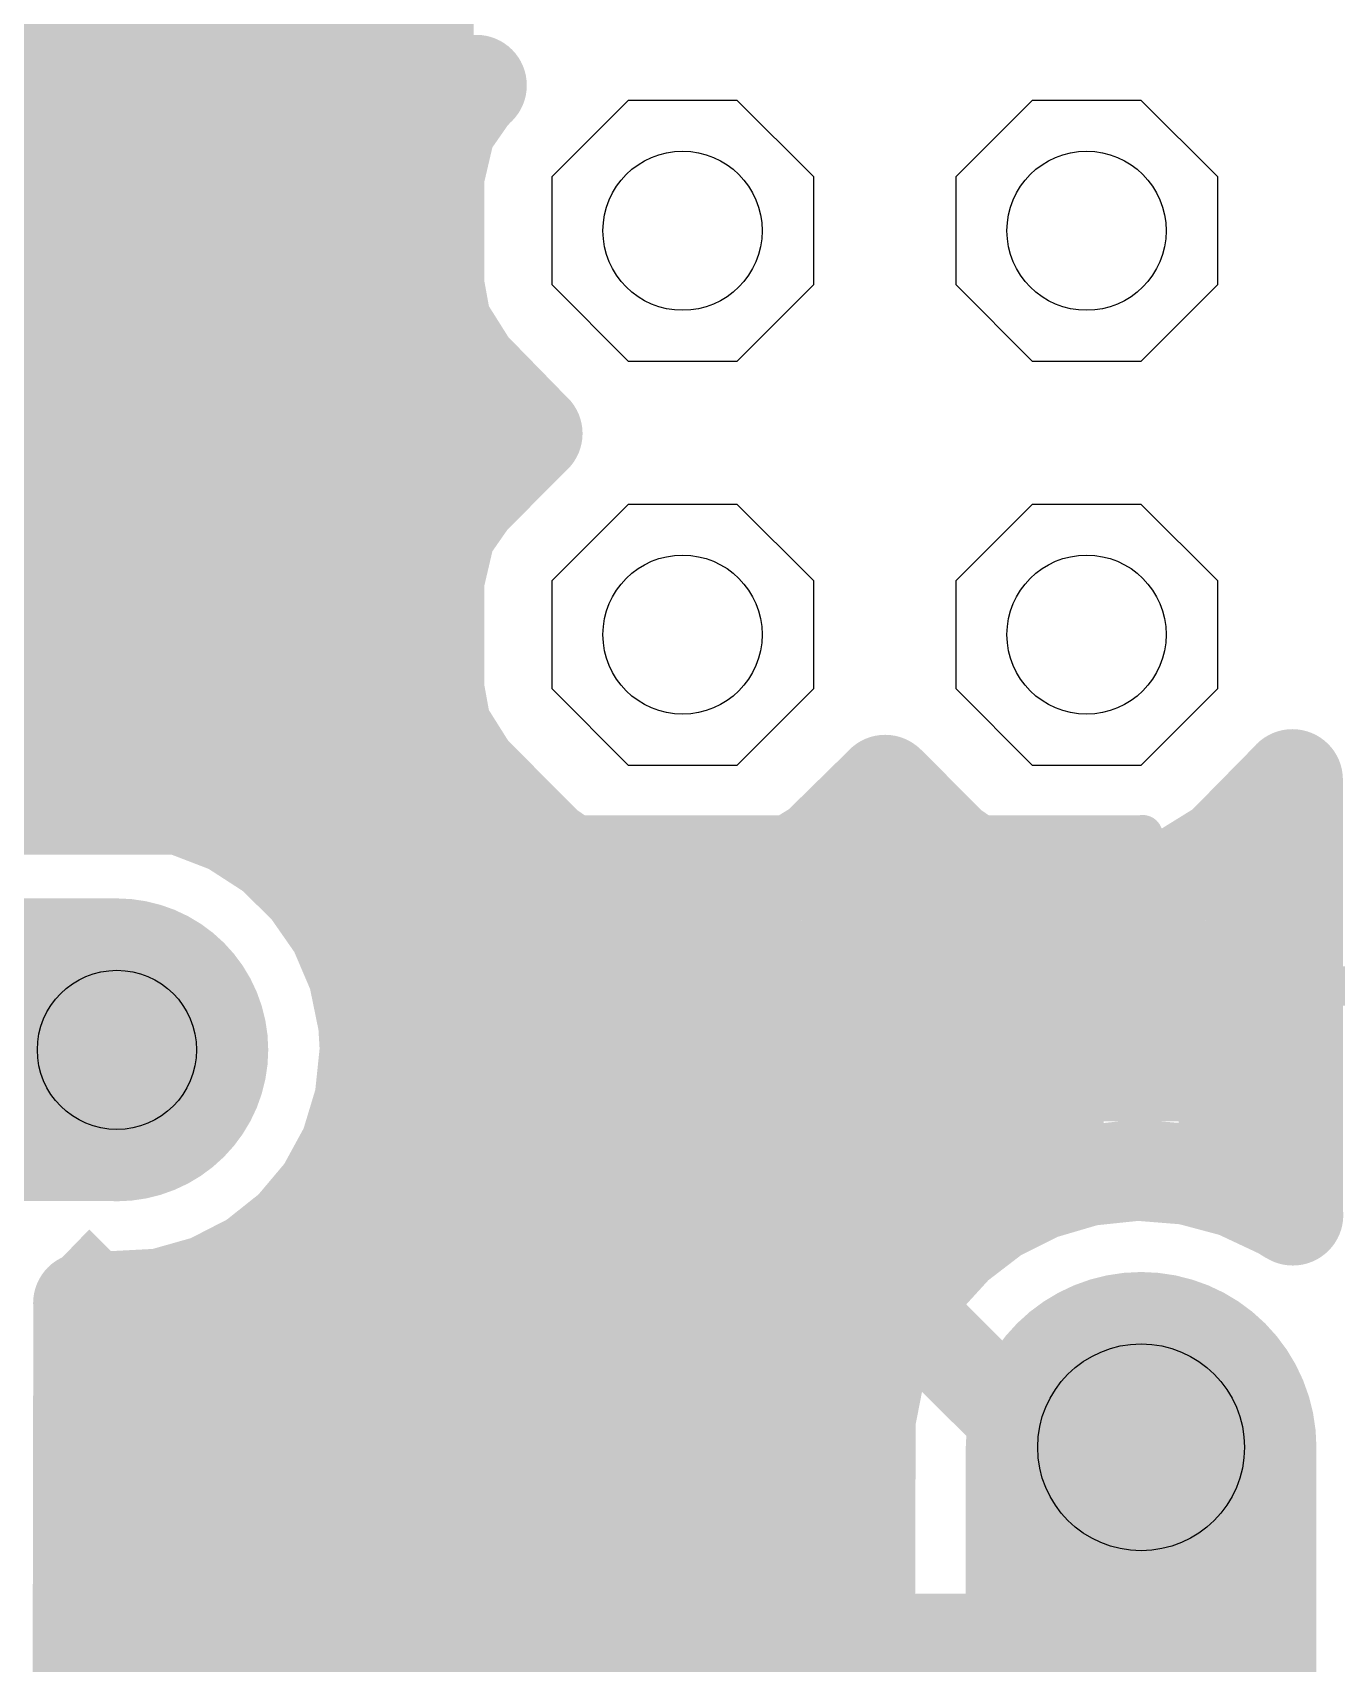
# Model space of a CAD drawing. Extents: x -0.29 to 2.65, y -0.09 to 2.49.
# Drawn here: x 2.0006 to 2.3233, y 0.7457 to 1.1494 of the extents above; entities that cross this region are included whole.
import ezdxf

# ---------------------------------------------------------------- set-up
doc = ezdxf.new("R2010")
doc.units = 0
for name, color, linetype in [('Bottom', 6, 'CONTINUOUS'), ('Bottom_Mask', 10, 'CONTINUOUS'), ('Drill_Bottom', 8, 'CONTINUOUS'), ('Drill_Top', 7, 'CONTINUOUS'), ('Top', 5, 'CONTINUOUS'), ('Top_Mask', 3, 'CONTINUOUS'), ('Top_Silk', 2, 'CONTINUOUS')]:
    doc.layers.add(name, color=color, linetype=linetype)

msp = doc.modelspace()

# ---------------------------------------------------------------- linework, layer by layer
at = {"layer": 'Bottom', "linetype": 'CONTINUOUS'}
for points, const_width in [([(2.075, 1.1256), (1.9253, 1.2753)], 0.023), ([(2.0973, 1.1361), (2.0973, 1.2646)], 0.025), ([(1.9804, 1.141), (2.095, 1.141)], 0.025), ([(2.1104, 1.1364), (2.0973, 1.1361)], 0.025), ([(2.1028, 1.1262), (2.1085, 1.1344)], 0.025), ([(2.1085, 1.1344), (2.1104, 1.1364)], 0.025), ([(2.0999, 1.1138), (2.1028, 1.1262)], 0.025), ([(2.075, 0.975), (2.075, 1.1256)], 0.023), ([(1.9754, 1.1162), (2.0977, 1.1162)], 0.025), ([(2.0999, 1.087), (2.0999, 1.1138)], 0.025), ([(1.9882, 1.0913), (2.0973, 1.0913)], 0.025), ([(2.1017, 1.0771), (2.0999, 1.087)], 0.025), ([(2.1085, 1.0663), (2.1017, 1.0771)], 0.025), ([(1.9898, 1.0664), (2.1059, 1.0664)], 0.025), ([(2.1242, 1.0502), (2.1085, 1.0663)], 0.025), ([(2.1085, 1.0344), (2.1242, 1.0502)], 0.025), ([(1.9808, 1.0416), (2.1133, 1.0416)], 0.025), ([(2.1028, 1.0262), (2.1085, 1.0344)], 0.025), ([(2.0999, 1.0138), (2.1028, 1.0262)], 0.025), ([(1.9687, 1.0167), (2.0977, 1.0167)], 0.025), ([(2.0999, 0.987), (2.0999, 1.0138)], 0.025), ([(1.9687, 0.9918), (2.0973, 0.9918)], 0.025), ([(2.1017, 0.9771), (2.0999, 0.987)], 0.025), ([(2.1085, 0.9663), (2.1017, 0.9771)], 0.025), ([(2.275, 0.775), (2.075, 0.975)], 0.023), ([(1.9687, 0.967), (2.1055, 0.967)], 0.025), ([(2.1274, 0.9473), (2.1085, 0.9663)], 0.025), ([(2.2117, 0.9631), (2.1956, 0.9473)], 0.025), ([(2.2274, 0.9473), (2.2117, 0.9631)], 0.025), ([(2.3125, 0.9645), (2.2956, 0.9473)], 0.025), ([(2.3125, 0.8567), (2.3125, 0.9645)], 0.025), ([(1.966, 0.96), (2.0215, 0.9604)], 0.025), ([(2.0215, 0.9604), (2.0259, 0.9602)], 0.025), ([(2.0259, 0.9602), (2.0382, 0.9581)], 0.025), ([(2.0382, 0.9581), (2.0499, 0.9536)], 0.025), ([(2.0499, 0.9536), (2.0604, 0.9468)], 0.025), ([(2.0604, 0.9468), (2.0693, 0.9381)], 0.025), ([(2.1357, 0.9416), (2.1274, 0.9473)], 0.025), ([(2.1956, 0.9473), (2.1848, 0.9406)], 0.025), ([(2.2357, 0.9416), (2.2274, 0.9473)], 0.025), ([(2.2956, 0.9473), (2.2848, 0.9406)], 0.025), ([(2.0683, 0.9421), (2.1321, 0.9421)], 0.025), ([(2.1481, 0.9388), (2.1357, 0.9416)], 0.025), ([(2.1848, 0.9406), (2.1749, 0.9388)], 0.025), ([(2.191, 0.9421), (2.2321, 0.9421)], 0.025), ([(2.2481, 0.9388), (2.2357, 0.9416)], 0.025), ([(2.2848, 0.9406), (2.2749, 0.9388)], 0.025), ([(2.291, 0.9421), (2.3102, 0.9421)], 0.025), ([(2.0693, 0.9381), (2.0764, 0.9279)], 0.025), ([(2.1749, 0.9388), (2.1481, 0.9388)], 0.025), ([(2.2749, 0.9388), (2.2481, 0.9388)], 0.025), ([(2.0764, 0.9279), (2.0813, 0.9164)], 0.025), ([(2.0813, 0.9164), (2.0838, 0.9042)], 0.025), ([(2.0836, 0.9172), (2.3102, 0.9172)], 0.025), ([(2.0838, 0.9042), (2.0842, 0.8976)], 0.025), ([(2.0842, 0.8976), (2.0829, 0.8852)], 0.025), ([(2.0863, 0.8924), (2.3102, 0.8924)], 0.025), ([(2.0829, 0.8852), (2.0793, 0.8733)], 0.025), ([(2.0793, 0.8733), (2.0733, 0.8623)], 0.025), ([(2.2617, 0.8665), (2.2741, 0.8678)], 0.025), ([(2.2741, 0.8678), (2.2866, 0.8668)], 0.025), ([(2.0789, 0.8675), (2.2657, 0.8675)], 0.025), ([(2.2498, 0.863), (2.2617, 0.8665)], 0.025), ([(2.2843, 0.8675), (2.3102, 0.8675)], 0.025), ([(2.2866, 0.8668), (2.2986, 0.8636)], 0.025), ([(2.0733, 0.8623), (2.0653, 0.8528)], 0.025), ([(2.2386, 0.8574), (2.2498, 0.863)], 0.025), ([(2.2986, 0.8636), (2.3099, 0.8583)], 0.025), ([(2.2287, 0.8498), (2.2386, 0.8574)], 0.025), ([(2.3099, 0.8583), (2.3125, 0.8567)], 0.025), ([(2.0653, 0.8528), (2.0555, 0.845)], 0.025), ([(2.2203, 0.8406), (2.2287, 0.8498)], 0.025), ([(2.0555, 0.845), (2.0444, 0.8393)], 0.025), ([(2.0539, 0.8426), (2.2192, 0.8426)], 0.025), ([(2.2137, 0.83), (2.2203, 0.8406)], 0.025), ([(2.0324, 0.8359), (2.0133, 0.8349)], 0.025), ([(2.0444, 0.8393), (2.0324, 0.8359)], 0.025), ([(2.0133, 0.8349), (2.013, 0.6652)], 0.025), ([(2.2091, 0.8184), (2.2137, 0.83)], 0.025), ([(2.0156, 0.8177), (2.2063, 0.8177)], 0.025), ([(2.2067, 0.8061), (2.2091, 0.8184)], 0.025), ([(2.2064, 0.7033), (2.2067, 0.8061)], 0.025), ([(2.0156, 0.7929), (2.2039, 0.7929)], 0.025), ([(2.275, 0.75), (2.275, 0.775)], 0.023), ([(2.0156, 0.768), (2.2039, 0.768)], 0.025), ([(2.2064, 0.75), (2.275, 0.75)], 0.026), ([(2.0156, 0.7431), (2.2039, 0.7431)], 0.025)]:
    msp.add_lwpolyline(points, dxfattribs=dict(at, const_width=const_width))
for points, const_width in [([(2.091, 1.1361, 1), (2.1035, 1.1361, 1), (2.091, 1.1361, 1)], 0.0125), ([(2.091, 1.1361, 1), (2.1035, 1.1361, 1), (2.091, 1.1361, 1)], 0.0125), ([(2.1022, 1.1344, 1), (2.1147, 1.1344, 1), (2.1022, 1.1344, 1)], 0.0125), ([(2.1022, 1.1344, 1), (2.1147, 1.1344, 1), (2.1022, 1.1344, 1)], 0.0125), ([(2.1042, 1.1364, 1), (2.1167, 1.1364, 1), (2.1042, 1.1364, 1)], 0.0125), ([(2.1042, 1.1364, 1), (2.1167, 1.1364, 1), (2.1042, 1.1364, 1)], 0.0125), ([(2.0965, 1.1262, 1), (2.109, 1.1262, 1), (2.0965, 1.1262, 1)], 0.0125), ([(2.0965, 1.1262, 1), (2.109, 1.1262, 1), (2.0965, 1.1262, 1)], 0.0125), ([(2.0693, 1.1256, 1), (2.0808, 1.1256, 1), (2.0693, 1.1256, 1)], 0.0115), ([(2.0693, 1.1256, 1), (2.0808, 1.1256, 1), (2.0693, 1.1256, 1)], 0.0115), ([(2.0937, 1.1138, 1), (2.1062, 1.1138, 1), (2.0937, 1.1138, 1)], 0.0125), ([(2.0937, 1.1138, 1), (2.1062, 1.1138, 1), (2.0937, 1.1138, 1)], 0.0125), ([(2.0937, 1.087, 1), (2.1062, 1.087, 1), (2.0937, 1.087, 1)], 0.0125), ([(2.0937, 1.087, 1), (2.1062, 1.087, 1), (2.0937, 1.087, 1)], 0.0125), ([(2.0955, 1.0771, 1), (2.108, 1.0771, 1), (2.0955, 1.0771, 1)], 0.0125), ([(2.0955, 1.0771, 1), (2.108, 1.0771, 1), (2.0955, 1.0771, 1)], 0.0125), ([(2.1022, 1.0663, 1), (2.1147, 1.0663, 1), (2.1022, 1.0663, 1)], 0.0125), ([(2.1022, 1.0663, 1), (2.1147, 1.0663, 1), (2.1022, 1.0663, 1)], 0.0125), ([(2.118, 1.0502, 1), (2.1305, 1.0502, 1), (2.118, 1.0502, 1)], 0.0125), ([(2.118, 1.0502, 1), (2.1305, 1.0502, 1), (2.118, 1.0502, 1)], 0.0125), ([(2.1022, 1.0344, 1), (2.1147, 1.0344, 1), (2.1022, 1.0344, 1)], 0.0125), ([(2.1022, 1.0344, 1), (2.1147, 1.0344, 1), (2.1022, 1.0344, 1)], 0.0125), ([(2.0965, 1.0262, 1), (2.109, 1.0262, 1), (2.0965, 1.0262, 1)], 0.0125), ([(2.0965, 1.0262, 1), (2.109, 1.0262, 1), (2.0965, 1.0262, 1)], 0.0125), ([(2.0937, 1.0138, 1), (2.1062, 1.0138, 1), (2.0937, 1.0138, 1)], 0.0125), ([(2.0937, 1.0138, 1), (2.1062, 1.0138, 1), (2.0937, 1.0138, 1)], 0.0125), ([(2.0937, 0.987, 1), (2.1062, 0.987, 1), (2.0937, 0.987, 1)], 0.0125), ([(2.0937, 0.987, 1), (2.1062, 0.987, 1), (2.0937, 0.987, 1)], 0.0125), ([(2.0955, 0.9771, 1), (2.108, 0.9771, 1), (2.0955, 0.9771, 1)], 0.0125), ([(2.0955, 0.9771, 1), (2.108, 0.9771, 1), (2.0955, 0.9771, 1)], 0.0125), ([(2.0693, 0.975, 1), (2.0808, 0.975, 1), (2.0693, 0.975, 1)], 0.0115), ([(2.0693, 0.975, 1), (2.0808, 0.975, 1), (2.0693, 0.975, 1)], 0.0115), ([(2.1022, 0.9663, 1), (2.1147, 0.9663, 1), (2.1022, 0.9663, 1)], 0.0125), ([(2.1022, 0.9663, 1), (2.1147, 0.9663, 1), (2.1022, 0.9663, 1)], 0.0125), ([(2.2054, 0.9631, 1), (2.2179, 0.9631, 1), (2.2054, 0.9631, 1)], 0.0125), ([(2.2054, 0.9631, 1), (2.2179, 0.9631, 1), (2.2054, 0.9631, 1)], 0.0125), ([(2.3062, 0.9645, 1), (2.3187, 0.9645, 1), (2.3062, 0.9645, 1)], 0.0125), ([(2.3062, 0.9645, 1), (2.3187, 0.9645, 1), (2.3062, 0.9645, 1)], 0.0125), ([(2.0152, 0.9604, 1), (2.0277, 0.9604, 1), (2.0152, 0.9604, 1)], 0.0125), ([(2.0152, 0.9604, 1), (2.0277, 0.9604, 1), (2.0152, 0.9604, 1)], 0.0125), ([(2.0197, 0.9602, 1), (2.0322, 0.9602, 1), (2.0197, 0.9602, 1)], 0.0125), ([(2.0197, 0.9602, 1), (2.0322, 0.9602, 1), (2.0197, 0.9602, 1)], 0.0125), ([(2.032, 0.9581, 1), (2.0445, 0.9581, 1), (2.032, 0.9581, 1)], 0.0125), ([(2.032, 0.9581, 1), (2.0445, 0.9581, 1), (2.032, 0.9581, 1)], 0.0125), ([(2.0436, 0.9536, 1), (2.0561, 0.9536, 1), (2.0436, 0.9536, 1)], 0.0125), ([(2.0436, 0.9536, 1), (2.0561, 0.9536, 1), (2.0436, 0.9536, 1)], 0.0125), ([(2.0541, 0.9468, 1), (2.0666, 0.9468, 1), (2.0541, 0.9468, 1)], 0.0125), ([(2.0541, 0.9468, 1), (2.0666, 0.9468, 1), (2.0541, 0.9468, 1)], 0.0125), ([(2.1212, 0.9473, 1), (2.1337, 0.9473, 1), (2.1212, 0.9473, 1)], 0.0125), ([(2.1212, 0.9473, 1), (2.1337, 0.9473, 1), (2.1212, 0.9473, 1)], 0.0125), ([(2.1893, 0.9473, 1), (2.2018, 0.9473, 1), (2.1893, 0.9473, 1)], 0.0125), ([(2.1893, 0.9473, 1), (2.2018, 0.9473, 1), (2.1893, 0.9473, 1)], 0.0125), ([(2.2212, 0.9473, 1), (2.2337, 0.9473, 1), (2.2212, 0.9473, 1)], 0.0125), ([(2.2212, 0.9473, 1), (2.2337, 0.9473, 1), (2.2212, 0.9473, 1)], 0.0125), ([(2.2893, 0.9473, 1), (2.3018, 0.9473, 1), (2.2893, 0.9473, 1)], 0.0125), ([(2.2893, 0.9473, 1), (2.3018, 0.9473, 1), (2.2893, 0.9473, 1)], 0.0125), ([(2.1294, 0.9416, 1), (2.1419, 0.9416, 1), (2.1294, 0.9416, 1)], 0.0125), ([(2.1294, 0.9416, 1), (2.1419, 0.9416, 1), (2.1294, 0.9416, 1)], 0.0125), ([(2.1785, 0.9406, 1), (2.191, 0.9406, 1), (2.1785, 0.9406, 1)], 0.0125), ([(2.1785, 0.9406, 1), (2.191, 0.9406, 1), (2.1785, 0.9406, 1)], 0.0125), ([(2.2294, 0.9416, 1), (2.2419, 0.9416, 1), (2.2294, 0.9416, 1)], 0.0125), ([(2.2294, 0.9416, 1), (2.2419, 0.9416, 1), (2.2294, 0.9416, 1)], 0.0125), ([(2.2785, 0.9406, 1), (2.291, 0.9406, 1), (2.2785, 0.9406, 1)], 0.0125), ([(2.2785, 0.9406, 1), (2.291, 0.9406, 1), (2.2785, 0.9406, 1)], 0.0125), ([(2.0631, 0.9381, 1), (2.0756, 0.9381, 1), (2.0631, 0.9381, 1)], 0.0125), ([(2.0631, 0.9381, 1), (2.0756, 0.9381, 1), (2.0631, 0.9381, 1)], 0.0125), ([(2.1419, 0.9388, 1), (2.1544, 0.9388, 1), (2.1419, 0.9388, 1)], 0.0125), ([(2.1419, 0.9388, 1), (2.1544, 0.9388, 1), (2.1419, 0.9388, 1)], 0.0125), ([(2.1687, 0.9388, 1), (2.1812, 0.9388, 1), (2.1687, 0.9388, 1)], 0.0125), ([(2.1687, 0.9388, 1), (2.1812, 0.9388, 1), (2.1687, 0.9388, 1)], 0.0125), ([(2.2419, 0.9388, 1), (2.2544, 0.9388, 1), (2.2419, 0.9388, 1)], 0.0125), ([(2.2419, 0.9388, 1), (2.2544, 0.9388, 1), (2.2419, 0.9388, 1)], 0.0125), ([(2.2687, 0.9388, 1), (2.2812, 0.9388, 1), (2.2687, 0.9388, 1)], 0.0125), ([(2.2687, 0.9388, 1), (2.2812, 0.9388, 1), (2.2687, 0.9388, 1)], 0.0125), ([(2.0702, 0.9279, 1), (2.0827, 0.9279, 1), (2.0702, 0.9279, 1)], 0.0125), ([(2.0702, 0.9279, 1), (2.0827, 0.9279, 1), (2.0702, 0.9279, 1)], 0.0125), ([(2.0382, 0.8976, 1), (2.0047, 0.8976, 1), (2.0382, 0.8976, 1)], 0.0335), ([(2.0751, 0.9164, 1), (2.0876, 0.9164, 1), (2.0751, 0.9164, 1)], 0.0125), ([(2.0751, 0.9164, 1), (2.0876, 0.9164, 1), (2.0751, 0.9164, 1)], 0.0125), ([(2.0776, 0.9042, 1), (2.0901, 0.9042, 1), (2.0776, 0.9042, 1)], 0.0125), ([(2.0776, 0.9042, 1), (2.0901, 0.9042, 1), (2.0776, 0.9042, 1)], 0.0125), ([(2.0779, 0.8976, 1), (2.0904, 0.8976, 1), (2.0779, 0.8976, 1)], 0.0125), ([(2.0779, 0.8976, 1), (2.0904, 0.8976, 1), (2.0779, 0.8976, 1)], 0.0125), ([(2.0767, 0.8852, 1), (2.0892, 0.8852, 1), (2.0767, 0.8852, 1)], 0.0125), ([(2.0767, 0.8852, 1), (2.0892, 0.8852, 1), (2.0767, 0.8852, 1)], 0.0125), ([(2.073, 0.8733, 1), (2.0855, 0.8733, 1), (2.073, 0.8733, 1)], 0.0125), ([(2.073, 0.8733, 1), (2.0855, 0.8733, 1), (2.073, 0.8733, 1)], 0.0125), ([(2.2679, 0.8678, 1), (2.2804, 0.8678, 1), (2.2679, 0.8678, 1)], 0.0125), ([(2.2679, 0.8678, 1), (2.2804, 0.8678, 1), (2.2679, 0.8678, 1)], 0.0125), ([(2.2555, 0.8665, 1), (2.268, 0.8665, 1), (2.2555, 0.8665, 1)], 0.0125), ([(2.2555, 0.8665, 1), (2.268, 0.8665, 1), (2.2555, 0.8665, 1)], 0.0125), ([(2.2803, 0.8668, 1), (2.2928, 0.8668, 1), (2.2803, 0.8668, 1)], 0.0125), ([(2.2803, 0.8668, 1), (2.2928, 0.8668, 1), (2.2803, 0.8668, 1)], 0.0125), ([(2.067, 0.8623, 1), (2.0795, 0.8623, 1), (2.067, 0.8623, 1)], 0.0125), ([(2.067, 0.8623, 1), (2.0795, 0.8623, 1), (2.067, 0.8623, 1)], 0.0125), ([(2.2435, 0.863, 1), (2.256, 0.863, 1), (2.2435, 0.863, 1)], 0.0125), ([(2.2435, 0.863, 1), (2.256, 0.863, 1), (2.2435, 0.863, 1)], 0.0125), ([(2.2924, 0.8636, 1), (2.3049, 0.8636, 1), (2.2924, 0.8636, 1)], 0.0125), ([(2.2924, 0.8636, 1), (2.3049, 0.8636, 1), (2.2924, 0.8636, 1)], 0.0125), ([(2.2324, 0.8574, 1), (2.2449, 0.8574, 1), (2.2324, 0.8574, 1)], 0.0125), ([(2.2324, 0.8574, 1), (2.2449, 0.8574, 1), (2.2324, 0.8574, 1)], 0.0125), ([(2.3037, 0.8583, 1), (2.3162, 0.8583, 1), (2.3037, 0.8583, 1)], 0.0125), ([(2.3037, 0.8583, 1), (2.3162, 0.8583, 1), (2.3037, 0.8583, 1)], 0.0125), ([(2.3063, 0.8567, 1), (2.3188, 0.8567, 1), (2.3063, 0.8567, 1)], 0.0125), ([(2.3063, 0.8567, 1), (2.3188, 0.8567, 1), (2.3063, 0.8567, 1)], 0.0125), ([(2.059, 0.8528, 1), (2.0715, 0.8528, 1), (2.059, 0.8528, 1)], 0.0125), ([(2.059, 0.8528, 1), (2.0715, 0.8528, 1), (2.059, 0.8528, 1)], 0.0125), ([(2.2224, 0.8498, 1), (2.2349, 0.8498, 1), (2.2224, 0.8498, 1)], 0.0125), ([(2.2224, 0.8498, 1), (2.2349, 0.8498, 1), (2.2224, 0.8498, 1)], 0.0125), ([(2.0493, 0.845, 1), (2.0618, 0.845, 1), (2.0493, 0.845, 1)], 0.0125), ([(2.0493, 0.845, 1), (2.0618, 0.845, 1), (2.0493, 0.845, 1)], 0.0125), ([(2.214, 0.8406, 1), (2.2265, 0.8406, 1), (2.214, 0.8406, 1)], 0.0125), ([(2.214, 0.8406, 1), (2.2265, 0.8406, 1), (2.214, 0.8406, 1)], 0.0125), ([(2.0262, 0.8359, 1), (2.0387, 0.8359, 1), (2.0262, 0.8359, 1)], 0.0125), ([(2.0262, 0.8359, 1), (2.0387, 0.8359, 1), (2.0262, 0.8359, 1)], 0.0125), ([(2.0382, 0.8393, 1), (2.0507, 0.8393, 1), (2.0382, 0.8393, 1)], 0.0125), ([(2.0382, 0.8393, 1), (2.0507, 0.8393, 1), (2.0382, 0.8393, 1)], 0.0125), ([(2.007, 0.8349, 1), (2.0195, 0.8349, 1), (2.007, 0.8349, 1)], 0.0125), ([(2.007, 0.8349, 1), (2.0195, 0.8349, 1), (2.007, 0.8349, 1)], 0.0125), ([(2.2074, 0.83, 1), (2.2199, 0.83, 1), (2.2074, 0.83, 1)], 0.0125), ([(2.2074, 0.83, 1), (2.2199, 0.83, 1), (2.2074, 0.83, 1)], 0.0125), ([(2.2947, 0.7992, 1), (2.2553, 0.7992, 1), (2.2947, 0.7992, 1)], 0.0394), ([(2.2029, 0.8184, 1), (2.2154, 0.8184, 1), (2.2029, 0.8184, 1)], 0.0125), ([(2.2029, 0.8184, 1), (2.2154, 0.8184, 1), (2.2029, 0.8184, 1)], 0.0125), ([(2.2005, 0.8061, 1), (2.213, 0.8061, 1), (2.2005, 0.8061, 1)], 0.0125), ([(2.2005, 0.8061, 1), (2.213, 0.8061, 1), (2.2005, 0.8061, 1)], 0.0125), ([(2.2693, 0.775, 1), (2.2808, 0.775, 1), (2.2693, 0.775, 1)], 0.0115), ([(2.2693, 0.775, 1), (2.2808, 0.775, 1), (2.2693, 0.775, 1)], 0.0115), ([(2.2693, 0.75, 1), (2.2808, 0.75, 1), (2.2693, 0.75, 1)], 0.0115)]:
    msp.add_lwpolyline(points, format="xyb", dxfattribs=dict(at, const_width=const_width))
for points in [[(2.1939, 1.087), (2.1749, 1.068), (2.1481, 1.068), (2.1292, 1.087), (2.1292, 1.1138), (2.1481, 1.1327), (2.1749, 1.1327), (2.1939, 1.1138), (2.1939, 1.087)], [(2.2939, 1.087), (2.2749, 1.068), (2.2481, 1.068), (2.2292, 1.087), (2.2292, 1.1138), (2.2481, 1.1327), (2.2749, 1.1327), (2.2939, 1.1138), (2.2939, 1.087)], [(2.1939, 0.987), (2.1749, 0.968), (2.1481, 0.968), (2.1292, 0.987), (2.1292, 1.0138), (2.1481, 1.0327), (2.1749, 1.0327), (2.1939, 1.0138), (2.1939, 0.987)], [(2.2939, 0.987), (2.2749, 0.968), (2.2481, 0.968), (2.2292, 0.987), (2.2292, 1.0138), (2.2481, 1.0327), (2.2749, 1.0327), (2.2939, 1.0138), (2.2939, 0.987)]]:
    msp.add_lwpolyline(points, dxfattribs=at)
at = {"layer": 'Bottom'}
for points in [[(1.923, 0.9311), (2.0215, 0.9311), (1.923, 0.8642), (2.0215, 0.8642)], [(2.2356, 0.7992), (2.3144, 0.7992), (2.2356, 0.7008), (2.3144, 0.7008)]]:
    msp.add_solid(points, dxfattribs=at)
at = {"layer": 'Bottom_Mask', "linetype": 'CONTINUOUS'}
for points in [[(2.1939, 1.087), (2.1749, 1.068), (2.1481, 1.068), (2.1292, 1.087), (2.1292, 1.1138), (2.1481, 1.1327), (2.1749, 1.1327), (2.1939, 1.1138), (2.1939, 1.087)], [(2.2939, 1.087), (2.2749, 1.068), (2.2481, 1.068), (2.2292, 1.087), (2.2292, 1.1138), (2.2481, 1.1327), (2.2749, 1.1327), (2.2939, 1.1138), (2.2939, 1.087)], [(2.1939, 0.987), (2.1749, 0.968), (2.1481, 0.968), (2.1292, 0.987), (2.1292, 1.0138), (2.1481, 1.0327), (2.1749, 1.0327), (2.1939, 1.0138), (2.1939, 0.987)], [(2.2939, 0.987), (2.2749, 0.968), (2.2481, 0.968), (2.2292, 0.987), (2.2292, 1.0138), (2.2481, 1.0327), (2.2749, 1.0327), (2.2939, 1.0138), (2.2939, 0.987)]]:
    msp.add_lwpolyline(points, dxfattribs=at)
for points, const_width in [([(2.0027, 0.8976, 1), (2.0402, 0.8976, 1), (2.0027, 0.8976, 1)], 0.0375), ([(2.2967, 0.7992, 1), (2.2533, 0.7992, 1), (2.2967, 0.7992, 1)], 0.0434)]:
    msp.add_lwpolyline(points, format="xyb", dxfattribs=dict(at, const_width=const_width))
at = {"layer": 'Bottom_Mask'}
for points in [[(1.923, 0.9351), (2.0215, 0.9351), (1.923, 0.8602), (2.0215, 0.8602)], [(2.2316, 0.7992), (2.3184, 0.7992), (2.2316, 0.7008), (2.3184, 0.7008)]]:
    msp.add_solid(points, dxfattribs=at)
at = {"layer": 'Drill_Bottom'}
for centre, radius in [((2.1615, 1.1004), 0.0197), ((2.2615, 1.1004), 0.0197), ((2.1615, 1.0004), 0.0197), ((2.2615, 1.0004), 0.0197), ((2.0215, 0.8976), 0.0197), ((2.275, 0.7992), 0.0256)]:
    msp.add_circle(centre, radius, dxfattribs=at)
for points in [[(1.923, 0.9173), (2.0215, 0.9173), (1.923, 0.878), (2.0215, 0.878)], [(2.2494, 0.7992), (2.2494, 0.7008), (2.3006, 0.7992), (2.3006, 0.7008)]]:
    msp.add_solid(points, dxfattribs=at)
at = {"layer": 'Drill_Top'}
for centre, radius in [((2.1615, 1.1004), 0.0197), ((2.2615, 1.1004), 0.0197), ((2.1615, 1.0004), 0.0197), ((2.2615, 1.0004), 0.0197), ((2.0215, 0.8976), 0.0197), ((2.275, 0.7992), 0.0256)]:
    msp.add_circle(centre, radius, dxfattribs=at)
for points in [[(1.923, 0.9173), (2.0215, 0.9173), (1.923, 0.878), (2.0215, 0.878)], [(2.2494, 0.7992), (2.2494, 0.7008), (2.3006, 0.7992), (2.3006, 0.7008)]]:
    msp.add_solid(points, dxfattribs=at)
at = {"layer": 'Top', "linetype": 'CONTINUOUS'}
for points in [[(2.1939, 1.087), (2.1749, 1.068), (2.1481, 1.068), (2.1292, 1.087), (2.1292, 1.1138), (2.1481, 1.1327), (2.1749, 1.1327), (2.1939, 1.1138), (2.1939, 1.087)], [(2.2939, 1.087), (2.2749, 1.068), (2.2481, 1.068), (2.2292, 1.087), (2.2292, 1.1138), (2.2481, 1.1327), (2.2749, 1.1327), (2.2939, 1.1138), (2.2939, 1.087)], [(2.1939, 0.987), (2.1749, 0.968), (2.1481, 0.968), (2.1292, 0.987), (2.1292, 1.0138), (2.1481, 1.0327), (2.1749, 1.0327), (2.1939, 1.0138), (2.1939, 0.987)], [(2.2939, 0.987), (2.2749, 0.968), (2.2481, 0.968), (2.2292, 0.987), (2.2292, 1.0138), (2.2481, 1.0327), (2.2749, 1.0327), (2.2939, 1.0138), (2.2939, 0.987)]]:
    msp.add_lwpolyline(points, dxfattribs=at)
for points, const_width in [([(2.0382, 0.8976, 1), (2.0047, 0.8976, 1), (2.0382, 0.8976, 1)], 0.0335), ([(2.2947, 0.7992, 1), (2.2553, 0.7992, 1), (2.2947, 0.7992, 1)], 0.0394)]:
    msp.add_lwpolyline(points, format="xyb", dxfattribs=dict(at, const_width=const_width))
at = {"layer": 'Top'}
for points in [[(1.923, 0.9311), (2.0215, 0.9311), (1.923, 0.8642), (2.0215, 0.8642)], [(2.2356, 0.7992), (2.3144, 0.7992), (2.2356, 0.7008), (2.3144, 0.7008)]]:
    msp.add_solid(points, dxfattribs=at)
at = {"layer": 'Top_Mask', "linetype": 'CONTINUOUS'}
for points in [[(2.1939, 1.087), (2.1749, 1.068), (2.1481, 1.068), (2.1292, 1.087), (2.1292, 1.1138), (2.1481, 1.1327), (2.1749, 1.1327), (2.1939, 1.1138), (2.1939, 1.087)], [(2.2939, 1.087), (2.2749, 1.068), (2.2481, 1.068), (2.2292, 1.087), (2.2292, 1.1138), (2.2481, 1.1327), (2.2749, 1.1327), (2.2939, 1.1138), (2.2939, 1.087)], [(2.1939, 0.987), (2.1749, 0.968), (2.1481, 0.968), (2.1292, 0.987), (2.1292, 1.0138), (2.1481, 1.0327), (2.1749, 1.0327), (2.1939, 1.0138), (2.1939, 0.987)], [(2.2939, 0.987), (2.2749, 0.968), (2.2481, 0.968), (2.2292, 0.987), (2.2292, 1.0138), (2.2481, 1.0327), (2.2749, 1.0327), (2.2939, 1.0138), (2.2939, 0.987)]]:
    msp.add_lwpolyline(points, dxfattribs=at)
for points, const_width in [([(2.0027, 0.8976, 1), (2.0402, 0.8976, 1), (2.0027, 0.8976, 1)], 0.0375), ([(2.2967, 0.7992, 1), (2.2533, 0.7992, 1), (2.2967, 0.7992, 1)], 0.0434)]:
    msp.add_lwpolyline(points, format="xyb", dxfattribs=dict(at, const_width=const_width))
at = {"layer": 'Top_Mask'}
for points in [[(1.923, 0.9351), (2.0215, 0.9351), (1.923, 0.8602), (2.0215, 0.8602)], [(2.2316, 0.7992), (2.3184, 0.7992), (2.2316, 0.7008), (2.3184, 0.7008)]]:
    msp.add_solid(points, dxfattribs=at)
at = {"layer": 'Top_Silk', "linetype": 'CONTINUOUS'}
for points, const_width in [([(2.0094, 1.1124), (2.0123, 1.1095), (2.0152, 1.1124), (2.0123, 1.1153), (2.0094, 1.1124)], 0.0093), ([(2.0123, 1.0923), (2.0123, 1.0521)], 0.0093), ([(2.0337, 1.0923), (2.0337, 1.0521)], 0.0093), ([(2.0337, 1.0808), (2.0423, 1.0894), (2.0481, 1.0923), (2.0567, 1.0923), (2.0624, 1.0894), (2.0653, 1.0808), (2.0653, 1.0521)], 0.0093), ([(1.8719, 0.9508), (2.2754, 0.9508)], 0.0098), ([(2.2754, 0.9508), (2.2754, 0.9134)], 0.0098), ([(2.2754, 0.9134), (2.6494, 0.9134)], 0.0098), ([(2.0119, 0.8436), (2.0147, 0.8407), (2.0176, 0.8436), (2.0147, 0.8465), (2.0119, 0.8436)], 0.0093), ([(2.1922, 0.8436), (2.1922, 0.7833)], 0.0093), ([(2.0147, 0.8235), (2.0147, 0.7833)], 0.0093), ([(2.0891, 0.8235), (2.0891, 0.7833)], 0.0093), ([(2.0891, 0.812), (2.0977, 0.8206), (2.1035, 0.8235), (2.1121, 0.8235), (2.1178, 0.8206), (2.1207, 0.812), (2.1207, 0.7833)], 0.0093), ([(2.1736, 0.8149), (2.1679, 0.8206), (2.1622, 0.8235), (2.1536, 0.8235), (2.1478, 0.8206), (2.1421, 0.8149), (2.1392, 0.8062), (2.1392, 0.8005), (2.1421, 0.7919), (2.1478, 0.7862), (2.1536, 0.7833), (2.1622, 0.7833), (2.1679, 0.7862), (2.1736, 0.7919)], 0.0093), ([(2.1736, 0.8235), (2.1736, 0.7833)], 0.0093), ([(2.0706, 0.812), (2.0649, 0.8177), (2.0591, 0.8206), (2.0505, 0.8206), (2.0448, 0.8177), (2.039, 0.812), (2.0362, 0.8034), (2.0362, 0.7976), (2.039, 0.7891), (2.0448, 0.7833), (2.0505, 0.7804), (2.0591, 0.7804), (2.0649, 0.7833), (2.0706, 0.7891)], 0.0093), ([(2.0706, 0.8206), (2.0706, 0.7747), (2.0677, 0.7661), (2.0649, 0.7632), (2.0591, 0.7603), (2.0505, 0.7603), (2.0448, 0.7632)], 0.0093), ([(2.1181, 0.7373), (2.1181, 0.677), (2.0779, 0.7373), (2.0779, 0.677)], 0.0093)]:
    msp.add_lwpolyline(points, dxfattribs=dict(at, const_width=const_width))
for points, const_width in [([(2.0071, 1.1124, 1), (2.0117, 1.1124, 1), (2.0071, 1.1124, 1)], 0.0046), ([(2.0099, 1.0923, 1), (2.0146, 1.0923, 1), (2.0099, 1.0923, 1)], 0.0046), ([(2.0314, 1.0923, 1), (2.036, 1.0923, 1), (2.0314, 1.0923, 1)], 0.0046), ([(2.0314, 1.0808, 1), (2.036, 1.0808, 1), (2.0314, 1.0808, 1)], 0.0046), ([(2.0099, 1.0521, 1), (2.0146, 1.0521, 1), (2.0099, 1.0521, 1)], 0.0046), ([(2.0314, 1.0521, 1), (2.036, 1.0521, 1), (2.0314, 1.0521, 1)], 0.0046), ([(2.063, 1.0521, 1), (2.0676, 1.0521, 1), (2.063, 1.0521, 1)], 0.0046), ([(2.2729, 0.9508, 1), (2.2779, 0.9508, 1), (2.2729, 0.9508, 1)], 0.0049), ([(2.2729, 0.9508, 1), (2.2779, 0.9508, 1), (2.2729, 0.9508, 1)], 0.0049), ([(2.2729, 0.9134, 1), (2.2779, 0.9134, 1), (2.2729, 0.9134, 1)], 0.0049), ([(2.2729, 0.9134, 1), (2.2779, 0.9134, 1), (2.2729, 0.9134, 1)], 0.0049), ([(2.0096, 0.8436, 1), (2.0142, 0.8436, 1), (2.0096, 0.8436, 1)], 0.0046), ([(2.1899, 0.8436, 1), (2.1945, 0.8436, 1), (2.1899, 0.8436, 1)], 0.0046), ([(2.0124, 0.8235, 1), (2.017, 0.8235, 1), (2.0124, 0.8235, 1)], 0.0046), ([(2.0868, 0.8235, 1), (2.0914, 0.8235, 1), (2.0868, 0.8235, 1)], 0.0046), ([(2.1713, 0.8235, 1), (2.176, 0.8235, 1), (2.1713, 0.8235, 1)], 0.0046), ([(2.0683, 0.8206, 1), (2.0729, 0.8206, 1), (2.0683, 0.8206, 1)], 0.0046), ([(2.0683, 0.812, 1), (2.0729, 0.812, 1), (2.0683, 0.812, 1)], 0.0046), ([(2.0868, 0.812, 1), (2.0914, 0.812, 1), (2.0868, 0.812, 1)], 0.0046), ([(2.1713, 0.8149, 1), (2.176, 0.8149, 1), (2.1713, 0.8149, 1)], 0.0046), ([(2.1713, 0.7919, 1), (2.176, 0.7919, 1), (2.1713, 0.7919, 1)], 0.0046), ([(2.0683, 0.7891, 1), (2.0729, 0.7891, 1), (2.0683, 0.7891, 1)], 0.0046), ([(2.0124, 0.7833, 1), (2.017, 0.7833, 1), (2.0124, 0.7833, 1)], 0.0046), ([(2.0868, 0.7833, 1), (2.0914, 0.7833, 1), (2.0868, 0.7833, 1)], 0.0046), ([(2.1184, 0.7833, 1), (2.123, 0.7833, 1), (2.1184, 0.7833, 1)], 0.0046), ([(2.1713, 0.7833, 1), (2.176, 0.7833, 1), (2.1713, 0.7833, 1)], 0.0046), ([(2.1899, 0.7833, 1), (2.1945, 0.7833, 1), (2.1899, 0.7833, 1)], 0.0046), ([(2.0425, 0.7632, 1), (2.0471, 0.7632, 1), (2.0425, 0.7632, 1)], 0.0046)]:
    msp.add_lwpolyline(points, format="xyb", dxfattribs=dict(at, const_width=const_width))

doc.saveas('drawing.dxf')
